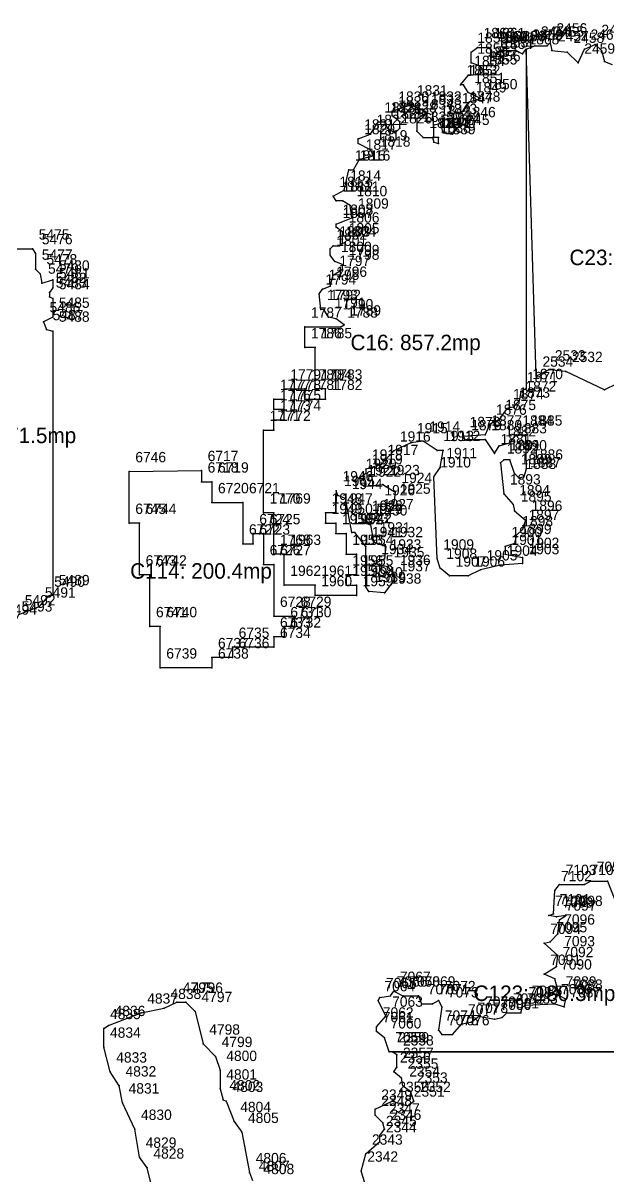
# Model space of a CAD drawing. Header units: metres. Extents: x 390529 to 391464, y 585067 to 585881.
# Drawn here: x 390644.3 to 390700.9, y 585617.5 to 585729.1 of the extents above; entities that cross this region are included whole.
import ezdxf
from ezdxf.enums import TextEntityAlignment as Align

# ---------------------------------------------------------------- set-up
doc = ezdxf.new("R2010")
doc.units = ezdxf.units.M
for name, color, linetype in [('1CC', 1, 'Continuous'), ('NUMERE_PCT', 2, 'Continuous'), ('TEXTE', 7, 'Continuous'), ('VARFURI', 4, 'Continuous')]:
    doc.layers.add(name, color=color, linetype=linetype)

msp = doc.modelspace()

# ---------------------------------------------------------------- linework, layer by layer
at = {"layer": '1CC', "color": 1}
for points in [[(390701.741, 585694.155), (390700.541, 585693.555), (390696.791, 585695.355), (390695.141, 585695.505), (390693.941, 585694.905), (390692.95, 585726.555), (390692.95, 585726.555), (390693.791, 585726.855), (390694.991, 585726.855), (390695.291, 585727.155), (390695.441, 585726.405), (390696.941, 585726.255), (390697.991, 585725.205), (390698.591, 585726.555), (390699.641, 585727.005), (390700.241, 585726.405), (390700.541, 585725.355), (390701.291, 585725.055)], [(390703.841, 585629.5), (390679.691, 585629.505), (390679.241, 585630.855), (390678.491, 585631.455), (390678.491, 585631.905), (390679.391, 585632.955), (390678.641, 585634.455), (390678.791, 585634.755), (390679.841, 585634.905), (390680.141, 585635.355), (390681.041, 585634.905), (390682.541, 585634.905), (390682.841, 585634.155), (390683.891, 585634.155), (390684.491, 585634.455), (390684.791, 585633.855), (390684.491, 585631.605), (390684.791, 585631.155), (390685.841, 585631.155), (390686.741, 585632.205), (390687.641, 585632.355), (390688.391, 585632.955), (390689.891, 585632.655), (390690.641, 585632.805), (390691.091, 585633.255), (390692.441, 585633.255), (390692.591, 585633.855), (390692.891, 585634.005), (390695.741, 585634.155), (390696.641, 585633.855), (390696.791, 585634.605), (390696.191, 585634.905), (390695.741, 585636.555), (390694.691, 585637.005), (390695.891, 585637.755), (390696.041, 585638.805), (390694.691, 585640.005), (390695.291, 585640.155), (390696.041, 585640.905), (390696.191, 585642.255), (390696.791, 585642.705), (390695.891, 585642.555), (390695.141, 585642.705), (390695.591, 585642.855), (390695.741, 585645.105), (390696.191, 585645.705), (390698.591, 585645.705), (390699.191, 585646.005), (390699.191, 585646.005), (390700.841, 585646.005), (390702.191, 585642.555)], [(390657.041, 585615.255), (390656.291, 585618.255), (390655.541, 585619.305), (390655.091, 585622.005), (390653.891, 585624.555), (390653.591, 585626.205), (390652.691, 585627.555), (390652.091, 585629.955), (390652.091, 585631.755), (390652.541, 585632.055), (390655.691, 585633.255), (390657.941, 585633.705), (390659.141, 585634.305), (390659.141, 585634.305), (390660.041, 585634.305), (390660.941, 585633.405), (390661.691, 585630.255), (390662.891, 585629.055), (390663.341, 585627.705), (390663.341, 585625.905), (390663.641, 585624.855), (390663.941, 585624.705), (390664.691, 585622.755), (390665.441, 585621.705), (390666.191, 585617.805), (390666.491, 585617.055)], [(390678.341, 585613.605), (390676.991, 585617.955), (390677.441, 585619.605), (390678.791, 585620.805), (390678.791, 585621.405), (390679.241, 585622.005), (390679.091, 585622.605), (390678.341, 585623.355), (390678.341, 585623.955), (390679.991, 585624.705), (390681.491, 585624.255), (390682.091, 585624.705), (390681.791, 585625.605), (390681.041, 585626.205), (390680.891, 585626.955), (390680.141, 585627.555), (390680.441, 585628.005), (390680.441, 585629.205), (390679.991, 585629.5), (390703.841, 585629.5)]]:
    msp.add_lwpolyline(points, dxfattribs=at)
for points in [[(390668.54, 585677.657), (390668.54, 585681.657), (390667.54, 585681.657), (390667.54, 585689.657), (390668.54, 585689.657), (390668.54, 585690.657), (390669.54, 585690.657), (390669.54, 585691.657), (390668.54, 585691.657), (390668.54, 585692.657), (390669.54, 585692.657), (390669.54, 585693.657), (390671.54, 585693.657), (390671.54, 585692.657), (390673.54, 585692.657), (390673.54, 585693.657), (390672.54, 585693.657), (390672.54, 585697.657), (390671.54, 585697.657), (390671.54, 585699.657), (390675.041, 585699.657), (390675.341, 585699.855), (390674.591, 585700.455), (390673.841, 585700.605), (390673.391, 585701.355), (390673.091, 585701.355), (390672.941, 585702.855), (390673.241, 585703.305), (390673.991, 585703.605), (390674.291, 585704.655), (390675.191, 585705.255), (390675.191, 585705.705), (390674.441, 585706.005), (390673.991, 585706.605), (390673.991, 585707.205), (390674.291, 585707.505), (390674.891, 585707.505), (390675.191, 585707.805), (390675.191, 585708.855), (390674.591, 585709.305), (390674.591, 585709.605), (390676.091, 585710.205), (390675.941, 585711.405), (390675.191, 585711.855), (390674.591, 585711.855), (390674.291, 585712.305), (390675.341, 585712.905), (390675.791, 585714.855), (390676.241, 585714.855), (390676.841, 585715.905), (390678.191, 585716.205), (390677.891, 585716.805), (390676.691, 585717.405), (390676.691, 585717.855), (390677.891, 585718.305), (390678.641, 585719.505), (390679.241, 585719.505), (390679.541, 585718.905), (390680.291, 585718.455), (390680.741, 585718.905), (390680.741, 585719.505), (390679.991, 585720.105), (390679.991, 585720.555), (390681.791, 585721.155), (390683.141, 585720.555), (390683.141, 585720.255), (390682.391, 585719.805), (390682.391, 585718.605), (390682.991, 585718.005), (390683.891, 585718.005), (390684.041, 585717.555), (390684.491, 585717.405), (390684.491, 585718.005), (390684.041, 585718.005), (390684.041, 585719.205), (390684.641, 585719.355), (390684.941, 585718.455), (390685.841, 585718.305), (390686.441, 585719.055), (390686.141, 585720.405), (390686.891, 585720.555), (390687.491, 585721.455), (390688.541, 585721.755), (390687.341, 585722.355), (390686.891, 585723.105), (390686.591, 585723.105), (390687.341, 585724.005), (390688.541, 585724.155), (390688.841, 585724.455), (390688.541, 585724.905), (390687.641, 585725.205), (390687.641, 585726.255), (390688.241, 585726.705), (390689.291, 585726.705), (390689.591, 585726.405), (390689.591, 585725.805), (390690.041, 585725.655), (390690.191, 585726.255), (390690.491, 585726.405), (390691.991, 585726.405), (390692.591, 585726.105), (390692.95, 585726.555), (390692.95, 585693.705), (390692.441, 585693.405), (390692.291, 585692.505), (390691.691, 585691.905), (390691.091, 585691.755), (390690.341, 585690.705), (390689.441, 585690.255), (390688.991, 585689.205), (390686.891, 585689.055), (390687.041, 585688.755), (390688.991, 585688.755), (390689.891, 585687.405), (390690.341, 585688.155), (390691.391, 585688.455), (390691.991, 585689.205), (390692.891, 585689.205), (390692.95, 585685.905), (390692.741, 585685.155), (390692.291, 585685.005), (390691.841, 585685.455), (390691.391, 585686.805), (390690.791, 585686.805), (390690.491, 585686.505), (390690.791, 585683.505), (390691.691, 585682.455), (390691.841, 585681.855), (390692.891, 585680.955), (390692.591, 585680.055), (390691.991, 585679.455), (390691.841, 585678.705), (390690.941, 585678.405), (390690.941, 585677.655), (390692.591, 585677.355), (390692.591, 585676.755), (390690.491, 585676.605), (390688.541, 585676.155), (390687.341, 585675.555), (390685.541, 585675.555), (390684.641, 585676.305), (390684.341, 585677.205), (390684.041, 585685.155), (390684.641, 585686.055), (390684.941, 585687.705), (390684.341, 585687.705), (390682.991, 585688.605), (390681.791, 585688.455), (390680.141, 585687.657), (390678.941, 585686.355), (390677.441, 585685.905), (390677.441, 585685.455), (390676.841, 585685.005), (390676.991, 585684.405), (390677.291, 585684.255), (390679.091, 585684.405), (390680.291, 585683.655), (390680.141, 585682.605), (390678.641, 585682.455), (390678.491, 585681.105), (390677.441, 585680.955), (390677.441, 585680.655), (390677.891, 585680.505), (390678.191, 585678.855), (390679.391, 585678.405), (390679.241, 585677.205), (390678.341, 585676.755), (390679.541, 585676.455), (390680.141, 585675.705), (390680.141, 585675.105), (390679.241, 585673.905), (390677.741, 585674.055), (390677.441, 585674.505), (390677.441, 585678.405), (390676.391, 585679.755), (390676.091, 585679.755), (390675.491, 585683.055), (390674.741, 585683.355), (390674.591, 585683.805), (390674.54, 585681.657), (390673.54, 585681.657), (390673.54, 585680.657), (390674.54, 585680.657), (390674.54, 585679.657), (390675.54, 585679.657), (390675.54, 585677.657), (390676.54, 585677.657), (390676.54, 585675.657), (390675.54, 585675.657), (390675.54, 585674.657), (390676.54, 585674.657), (390676.54, 585673.657), (390672.54, 585673.657), (390672.54, 585674.657), (390669.54, 585674.657), (390669.54, 585677.657), (390668.54, 585677.657)], [(390639.15, 585707.205), (390645.191, 585707.205), (390645.491, 585706.755), (390645.491, 585705.255), (390645.941, 585704.805), (390646.091, 585703.905), (390647.141, 585704.205), (390647.141, 585703.455), (390646.841, 585703.005), (390646.841, 585702.555), (390647.141, 585702.405), (390647.141, 585700.605), (390646.241, 585700.155), (390646.541, 585699.405), (390647.141, 585699.255), (390647.141, 585673.755), (390646.691, 585673.605), (390645.791, 585672.555), (390643.841, 585671.805), (390643.541, 585671.205), (390642.041, 585670.905), (390640.691, 585669.855), (390639.641, 585669.555), (390639.15, 585707.205)], [(390661.54, 585685.771), (390661.54, 585684.657), (390662.54, 585684.657), (390662.54, 585682.657), (390665.54, 585682.657), (390665.54, 585678.657), (390666.54, 585678.657), (390666.54, 585679.657), (390667.54, 585679.657), (390667.54, 585676.657), (390668.54, 585676.657), (390668.54, 585671.657), (390670.54, 585671.657), (390670.54, 585670.657), (390669.54, 585670.657), (390669.54, 585669.657), (390668.54, 585669.657), (390668.54, 585668.657), (390664.54, 585668.657), (390664.54, 585667.657), (390662.54, 585667.657), (390662.54, 585666.657), (390657.54, 585666.657), (390657.54, 585670.657), (390656.54, 585670.657), (390656.54, 585675.657), (390655.54, 585675.657), (390655.54, 585680.657), (390654.54, 585680.657), (390654.54, 585685.657), (390661.54, 585685.771)]]:
    msp.add_lwpolyline(points, close=True, dxfattribs=at)
at = {"layer": 'VARFURI', "color": 4}
for p in [(390693.791, 585726.855), (390694.991, 585726.855), (390695.291, 585727.155), (390699.641, 585727.005), (390687.641, 585726.255), (390688.241, 585726.705), (390689.291, 585726.705), (390689.591, 585726.405), (390689.591, 585725.805), (390690.191, 585726.255), (390690.491, 585726.405), (390691.991, 585726.405), (390692.591, 585726.105), (390692.95, 585726.555), (390692.95, 585726.555), (390695.441, 585726.405), (390696.941, 585726.255), (390698.591, 585726.555), (390700.241, 585726.405), (390687.641, 585725.205), (390688.541, 585724.905), (390690.041, 585725.655), (390697.991, 585725.205), (390700.541, 585725.355), (390687.341, 585724.005), (390688.541, 585724.155), (390688.841, 585724.455), (390686.591, 585723.105), (390686.891, 585723.105), (390687.341, 585722.355), (390687.491, 585721.455), (390688.541, 585721.755), (390679.991, 585720.555), (390681.791, 585721.155), (390683.141, 585720.555), (390683.141, 585720.255), (390686.141, 585720.405), (390686.891, 585720.555), (390678.641, 585719.505), (390679.241, 585719.505), (390679.991, 585720.105), (390680.741, 585719.505), (390682.391, 585719.805), (390684.041, 585719.205), (390684.641, 585719.355), (390686.441, 585719.055), (390677.891, 585718.305), (390679.541, 585718.905), (390680.291, 585718.455), (390680.741, 585718.905), (390682.391, 585718.605), (390682.991, 585718.005), (390683.891, 585718.005), (390684.041, 585718.005), (390684.491, 585718.005), (390684.941, 585718.455), (390685.841, 585718.305), (390676.691, 585717.855), (390676.691, 585717.405), (390684.041, 585717.555), (390684.491, 585717.405), (390676.841, 585715.905), (390677.891, 585716.805), (390678.191, 585716.205), (390675.791, 585714.855), (390676.241, 585714.855), (390675.341, 585712.905), (390674.291, 585712.305), (390674.591, 585711.855), (390675.191, 585711.855), (390675.941, 585711.405), (390676.091, 585710.205), (390674.591, 585709.605), (390674.591, 585709.305), (390675.191, 585708.855), (390645.191, 585707.205), (390673.991, 585707.205), (390674.291, 585707.505), (390674.891, 585707.505), (390675.191, 585707.805), (390645.491, 585706.755), (390673.991, 585706.605), (390674.441, 585706.005), (390675.191, 585705.705), (390645.491, 585705.255), (390645.941, 585704.805), (390674.291, 585704.655), (390675.191, 585705.255), (390646.091, 585703.905), (390647.141, 585704.205), (390647.141, 585703.455), (390673.991, 585703.605), (390646.841, 585703.005), (390646.841, 585702.555), (390647.141, 585702.405), (390672.941, 585702.855), (390673.241, 585703.305), (390673.091, 585701.355), (390673.391, 585701.355), (390646.241, 585700.155), (390647.141, 585700.605), (390673.841, 585700.605), (390674.591, 585700.455), (390646.541, 585699.405), (390647.141, 585699.255), (390671.54, 585699.657), (390675.041, 585699.657), (390675.341, 585699.855), (390671.54, 585697.657), (390672.54, 585697.657), (390693.941, 585694.905), (390695.141, 585695.505), (390696.791, 585695.355), (390669.54, 585693.657), (390671.54, 585693.657), (390672.54, 585693.657), (390673.54, 585693.657), (390692.441, 585693.405), (390692.95, 585693.705), (390700.541, 585693.555), (390668.54, 585692.657), (390669.54, 585692.657), (390671.54, 585692.657), (390673.54, 585692.657), (390692.291, 585692.505), (390668.54, 585691.657), (390669.54, 585691.657), (390691.091, 585691.755), (390691.691, 585691.905), (390668.54, 585690.657), (390669.54, 585690.657), (390689.441, 585690.255), (390690.341, 585690.705), (390667.54, 585689.657), (390668.54, 585689.657), (390686.891, 585689.055), (390688.991, 585689.205), (390691.991, 585689.205), (390692.891, 585689.205), (390681.791, 585688.455), (390682.991, 585688.605), (390687.041, 585688.755), (390688.991, 585688.755), (390690.341, 585688.155), (390691.391, 585688.455), (390680.141, 585687.657), (390684.341, 585687.705), (390684.941, 585687.705), (390689.891, 585687.405), (390690.791, 585686.805), (390691.391, 585686.805), (390654.54, 585685.657), (390661.54, 585685.771), (390677.441, 585685.905), (390678.941, 585686.355), (390684.641, 585686.055), (390690.491, 585686.505), (390692.95, 585685.905), (390661.54, 585684.657), (390662.54, 585684.657), (390676.841, 585685.005), (390677.441, 585685.455), (390684.041, 585685.155), (390691.841, 585685.455), (390692.291, 585685.005), (390692.741, 585685.155), (390674.591, 585683.805), (390674.741, 585683.355), (390676.991, 585684.405), (390677.291, 585684.255), (390679.091, 585684.405), (390680.291, 585683.655), (390690.791, 585683.505), (390662.54, 585682.657), (390665.54, 585682.657), (390675.491, 585683.055), (390678.641, 585682.455), (390680.141, 585682.605), (390691.691, 585682.455), (390667.54, 585681.657), (390668.54, 585681.657), (390673.54, 585681.657), (390674.54, 585681.657), (390678.491, 585681.105), (390691.841, 585681.855), (390654.54, 585680.657), (390655.54, 585680.657), (390673.54, 585680.657), (390674.54, 585680.657), (390677.441, 585680.955), (390677.441, 585680.655), (390677.891, 585680.505), (390692.591, 585680.055), (390692.891, 585680.955), (390666.54, 585679.657), (390667.54, 585679.657), (390674.54, 585679.657), (390675.54, 585679.657), (390676.091, 585679.755), (390676.391, 585679.755), (390691.991, 585679.455), (390665.54, 585678.657), (390666.54, 585678.657), (390677.441, 585678.405), (390678.191, 585678.855), (390679.391, 585678.405), (390690.941, 585678.405), (390691.841, 585678.705), (390667.54, 585676.657), (390668.54, 585677.657), (390668.54, 585676.657), (390669.54, 585677.657), (390675.54, 585677.657), (390676.54, 585677.657), (390678.341, 585676.755), (390679.241, 585677.205), (390684.341, 585677.205), (390690.941, 585677.655), (390692.591, 585677.355), (390692.591, 585676.755), (390655.54, 585675.657), (390656.54, 585675.657), (390675.54, 585675.657), (390676.54, 585675.657), (390679.541, 585676.455), (390680.141, 585675.705), (390684.641, 585676.305), (390685.541, 585675.555), (390687.341, 585675.555), (390688.541, 585676.155), (390690.491, 585676.605), (390669.54, 585674.657), (390672.54, 585674.657), (390675.54, 585674.657), (390676.54, 585674.657), (390677.441, 585674.505), (390680.141, 585675.105), (390646.691, 585673.605), (390647.141, 585673.755), (390672.54, 585673.657), (390676.54, 585673.657), (390677.741, 585674.055), (390679.241, 585673.905), (390645.791, 585672.555), (390668.54, 585671.657), (390670.54, 585671.657), (390656.54, 585670.657), (390657.54, 585670.657), (390669.54, 585670.657), (390670.54, 585670.657), (390668.54, 585669.657), (390669.54, 585669.657), (390664.54, 585668.657), (390668.54, 585668.657), (390657.54, 585666.657), (390662.54, 585667.657), (390662.54, 585666.657), (390664.54, 585667.657), (390696.191, 585645.705), (390698.591, 585645.705), (390699.191, 585646.005), (390700.841, 585646.005), (390695.741, 585645.105), (390695.141, 585642.705), (390695.591, 585642.855), (390695.891, 585642.555), (390696.191, 585642.255), (390696.791, 585642.705), (390694.691, 585640.005), (390695.291, 585640.155), (390696.041, 585640.905), (390696.041, 585638.805), (390695.891, 585637.755), (390694.691, 585637.005), (390695.741, 585636.555), (390680.141, 585635.355), (390659.141, 585634.305), (390660.041, 585634.305), (390678.641, 585634.455), (390678.791, 585634.755), (390679.841, 585634.905), (390681.041, 585634.905), (390682.541, 585634.905), (390684.491, 585634.455), (390696.191, 585634.905), (390696.791, 585634.605), (390655.691, 585633.255), (390657.941, 585633.705), (390660.941, 585633.405), (390682.841, 585634.155), (390683.891, 585634.155), (390684.791, 585633.855), (390691.091, 585633.255), (390692.441, 585633.255), (390692.591, 585633.855), (390692.891, 585634.005), (390695.741, 585634.155), (390696.641, 585633.855), (390652.541, 585632.055), (390679.391, 585632.955), (390686.741, 585632.205), (390687.641, 585632.355), (390688.391, 585632.955), (390689.891, 585632.655), (390690.641, 585632.805), (390652.091, 585631.755), (390678.491, 585631.905), (390678.491, 585631.455), (390684.491, 585631.605), (390684.791, 585631.155), (390685.841, 585631.155), (390652.091, 585629.955), (390661.691, 585630.255), (390679.241, 585630.855), (390662.891, 585629.055), (390679.691, 585629.505), (390679.991, 585629.5), (390680.441, 585629.205), (390652.691, 585627.555), (390663.341, 585627.705), (390680.141, 585627.555), (390680.441, 585628.005), (390680.891, 585626.955), (390653.591, 585626.205), (390663.341, 585625.905), (390681.041, 585626.205), (390681.791, 585625.605), (390653.891, 585624.555), (390663.641, 585624.855), (390663.941, 585624.705), (390679.991, 585624.705), (390681.491, 585624.255), (390682.091, 585624.705), (390678.341, 585623.955), (390678.341, 585623.355), (390655.091, 585622.005), (390664.691, 585622.755), (390679.091, 585622.605), (390679.241, 585622.005), (390665.441, 585621.705), (390678.791, 585621.405), (390678.791, 585620.805), (390655.541, 585619.305), (390677.441, 585619.605), (390656.291, 585618.255), (390666.191, 585617.805), (390676.991, 585617.955)]:
    msp.add_point(p, dxfattribs=at)

# ---------------------------------------------------------------- texts
at = {"layer": 'NUMERE_PCT', "color": 2}
for s, p in [('1859', (390688.241, 585726.855)), ('1860', (390688.841, 585727.305)), ('1861', (390689.891, 585727.305)), ('1862', (390690.191, 585727.005)), ('1865', (390690.791, 585726.855)), ('1866', (390691.091, 585727.005)), ('1867', (390692.591, 585727.005)), ('1868', (390693.191, 585726.705)), ('2453', (390693.55, 585727.155)), ('1869', (390693.55, 585727.155)), ('2454', (390694.391, 585727.455)), ('2455', (390695.591, 585727.455)), ('2456', (390695.891, 585727.755)), ('2457', (390696.041, 585727.005)), ('2458', (390697.541, 585726.855)), ('2460', (390699.191, 585727.155)), ('2461', (390700.241, 585727.605)), ('1858', (390688.241, 585725.805)), ('1863', (390690.191, 585726.405)), ('1864', (390690.641, 585726.255)), ('2459', (390698.591, 585725.805)), ('1854', (390687.941, 585724.605)), ('1857', (390689.141, 585725.505)), ('1855', (390689.141, 585724.755)), ('1856', (390689.441, 585725.055)), ('1853', (390687.191, 585723.705)), ('1852', (390687.491, 585723.705)), ('1851', (390687.941, 585722.955)), ('1850', (390689.141, 585722.355)), ('1830', (390680.591, 585721.155)), ('1831', (390682.391, 585721.755)), ('1832', (390683.741, 585721.155)), ('1848', (390687.491, 585721.155)), ('1849', (390688.091, 585722.055)), ('1823', (390679.241, 585720.105)), ('1824', (390679.841, 585720.105)), ('1829', (390680.591, 585720.705)), ('1828', (390681.341, 585720.105)), ('1834', (390682.991, 585720.405)), ('1833', (390683.741, 585720.855)), ('1843', (390685.241, 585719.955)), ('1847', (390686.741, 585721.005)), ('1822', (390678.491, 585718.905)), ('1825', (390680.141, 585719.505)), ('1826', (390680.891, 585719.055)), ('1827', (390681.341, 585719.505)), ('1835', (390682.991, 585719.205)), ('1842', (390684.641, 585719.805)), ('1844', (390685.541, 585719.055)), ('1845', (390686.441, 585718.905)), ('1846', (390687.041, 585719.655)), ('1821', (390677.291, 585718.455)), ('1820', (390677.291, 585718.005)), ('1836', (390683.591, 585718.605)), ('1837', (390684.491, 585718.605)), ('1841', (390684.641, 585718.605)), ('1838', (390684.641, 585718.155)), ('1840', (390685.091, 585718.605)), ('1839', (390685.091, 585718.005)), ('1819', (390678.491, 585717.405)), ('1818', (390678.791, 585716.805)), ('1817', (390677.441, 585716.505)), ('1815', (390676.391, 585715.455)), ('1816', (390676.841, 585715.455)), ('1814', (390675.941, 585713.505)), ('1813', (390674.891, 585712.905)), ('1812', (390675.191, 585712.455)), ('1811', (390675.791, 585712.455)), ('1810', (390676.541, 585712.005)), ('1808', (390675.191, 585710.205)), ('1809', (390676.691, 585710.805)), ('1807', (390675.191, 585709.905)), ('1806', (390675.791, 585709.455)), ('5475', (390645.791, 585707.805)), ('1802', (390674.591, 585707.805)), ('1803', (390674.891, 585708.105)), ('1804', (390675.491, 585708.105)), ('1805', (390675.791, 585708.405)), ('5476', (390646.091, 585707.355)), ('1801', (390674.591, 585707.205)), ('1800', (390675.041, 585706.605)), ('5477', (390646.091, 585705.855)), ('1799', (390675.791, 585706.305)), ('1798', (390675.791, 585705.855)), ('5478', (390646.541, 585705.405)), ('5479', (390646.691, 585704.505)), ('5480', (390647.741, 585704.805)), ('1797', (390674.891, 585705.255)), ('5482', (390647.441, 585703.605)), ('5481', (390647.741, 585704.055)), ('1794', (390673.541, 585703.455)), ('1795', (390673.841, 585703.905)), ('1796', (390674.591, 585704.205)), ('5483', (390647.441, 585703.155)), ('5484', (390647.741, 585703.005)), ('5485', (390647.741, 585701.205)), ('1793', (390673.691, 585701.955)), ('1792', (390673.991, 585701.955)), ('1791', (390674.441, 585701.205)), ('1790', (390675.191, 585701.055)), ('5486', (390646.841, 585700.755)), ('5487', (390647.141, 585700.005)), ('1787', (390672.14, 585700.257)), ('1788', (390675.641, 585700.257)), ('1789', (390675.941, 585700.455)), ('5488', (390647.741, 585699.855)), ('1786', (390672.14, 585698.257)), ('1785', (390673.14, 585698.257)), ('2534', (390694.541, 585695.505)), ('2533', (390695.741, 585696.105)), ('2532', (390697.391, 585695.955)), ('1870', (390693.55, 585694.305)), ('1777', (390669.14, 585693.257)), ('1779', (390670.14, 585694.257)), ('1778', (390670.14, 585693.257)), ('1780', (390672.14, 585694.257)), ('1781', (390672.14, 585693.257)), ('1784', (390673.14, 585694.257)), ('1783', (390674.14, 585694.257)), ('1782', (390674.14, 585693.257)), ('1871', (390693.041, 585694.005)), ('1776', (390669.14, 585692.257)), ('1775', (390670.14, 585692.257)), ('1874', (390691.691, 585692.355)), ('1873', (390692.291, 585692.505)), ('1872', (390692.891, 585693.105)), ('1773', (390669.14, 585691.257)), ('1774', (390670.14, 585691.257)), ('1875', (390690.941, 585691.305)), ('1771', (390668.14, 585690.257)), ('1772', (390669.14, 585690.257)), ('1876', (390690.041, 585690.855)), ('1915', (390682.391, 585689.055)), ('1914', (390683.591, 585689.205)), ('1878', (390687.491, 585689.655)), ('1879', (390687.641, 585689.355)), ('1877', (390689.591, 585689.805)), ('1880', (390689.591, 585689.355)), ('1882', (390690.941, 585688.755)), ('1883', (390691.991, 585689.055)), ('1884', (390692.591, 585689.805)), ('1885', (390693.491, 585689.805)), ('1916', (390680.741, 585688.257)), ('1913', (390684.941, 585688.305)), ('1912', (390685.541, 585688.305)), ('1881', (390690.491, 585688.005)), ('1918', (390678.041, 585686.505)), ('1917', (390679.541, 585686.955)), ('1911', (390685.241, 585686.655)), ('1892', (390691.091, 585687.105)), ('1891', (390691.391, 585687.405)), ('1890', (390691.991, 585687.405)), ('1886', (390693.55, 585686.505)), ('6746', (390655.14, 585686.257)), ('6717', (390662.14, 585686.371)), ('1920', (390677.441, 585685.605)), ('1919', (390678.041, 585686.055)), ('1910', (390684.641, 585685.755)), ('1889', (390692.441, 585686.055)), ('1888', (390692.891, 585685.605)), ('1887', (390693.341, 585685.755)), ('6718', (390662.14, 585685.257)), ('6719', (390663.14, 585685.257)), ('1946', (390675.191, 585684.405)), ('1921', (390677.591, 585685.005)), ('1922', (390677.891, 585684.855)), ('1923', (390679.691, 585685.005)), ('1924', (390680.891, 585684.255)), ('6720', (390663.14, 585683.257)), ('6721', (390666.14, 585683.257)), ('1945', (390675.341, 585683.955)), ('1944', (390676.091, 585683.655)), ('1925', (390680.741, 585683.205)), ('1893', (390691.391, 585684.105)), ('1770', (390668.14, 585682.257)), ('1769', (390669.14, 585682.257)), ('1948', (390674.14, 585682.257)), ('1947', (390675.14, 585682.257)), ('1926', (390679.241, 585683.055)), ('1894', (390692.291, 585683.055)), ('1895', (390692.441, 585682.455)), ('6745', (390655.14, 585681.257)), ('6744', (390656.14, 585681.257)), ('1949', (390674.14, 585681.257)), ('1950', (390675.14, 585681.257)), ('1928', (390678.041, 585681.555)), ('1929', (390678.041, 585681.255)), ('1930', (390678.491, 585681.105)), ('1927', (390679.091, 585681.705)), ('1896', (390693.491, 585681.555)), ('6724', (390667.14, 585680.257)), ('6725', (390668.14, 585680.257)), ('1951', (390675.14, 585680.257)), ('1952', (390676.14, 585680.257)), ('1943', (390676.691, 585680.355)), ('1942', (390676.991, 585680.355)), ('1898', (390692.591, 585680.055)), ('1897', (390693.191, 585680.655)), ('6722', (390666.14, 585679.257)), ('6723', (390667.14, 585679.257)), ('1941', (390678.041, 585679.005)), ('1931', (390678.791, 585679.455)), ('1932', (390679.991, 585679.005)), ('1900', (390691.541, 585679.005)), ('1899', (390692.441, 585679.305)), ('1768', (390669.14, 585678.257)), ('1963', (390670.14, 585678.257)), ('1953', (390676.14, 585678.257)), ('1954', (390677.14, 585678.257)), ('1933', (390679.841, 585677.805)), ('1909', (390684.941, 585677.805)), ('1901', (390691.541, 585678.255)), ('1902', (390693.191, 585677.955)), ('6726', (390668.14, 585677.257)), ('6727', (390669.14, 585677.257)), ('1934', (390678.941, 585677.355)), ('1935', (390680.141, 585677.055)), ('1908', (390685.241, 585676.905)), ('1905', (390689.141, 585676.755)), ('1904', (390691.091, 585677.205)), ('1903', (390693.191, 585677.355)), ('6743', (390656.14, 585676.257)), ('6742', (390657.14, 585676.257)), ('1956', (390676.14, 585676.257)), ('1955', (390677.14, 585676.257)), ('1936', (390680.741, 585676.305)), ('1937', (390680.741, 585675.705)), ('1907', (390686.141, 585676.155)), ('1906', (390687.941, 585676.155)), ('5490', (390647.291, 585674.205)), ('5489', (390647.741, 585674.355)), ('1962', (390670.14, 585675.257)), ('1961', (390673.14, 585675.257)), ('1960', (390673.14, 585674.257)), ('1957', (390676.14, 585675.257)), ('1958', (390677.14, 585675.257)), ('1959', (390677.14, 585674.257)), ('1940', (390678.041, 585675.105)), ('1939', (390678.341, 585674.655)), ('1938', (390679.841, 585674.505)), ('5491', (390646.391, 585673.155)), ('5492', (390644.441, 585672.405)), ('6728', (390669.14, 585672.257)), ('6729', (390671.14, 585672.257)), ('5494', (390642.641, 585671.505)), ('5493', (390644.141, 585671.805)), ('6741', (390657.14, 585671.257)), ('6740', (390658.14, 585671.257)), ('6731', (390670.14, 585671.257)), ('6730', (390671.14, 585671.257)), ('6733', (390669.14, 585670.257)), ('6732', (390670.14, 585670.257)), ('6735', (390665.14, 585669.257)), ('6734', (390669.14, 585669.257)), ('6737', (390663.14, 585668.257)), ('6736', (390665.14, 585668.257)), ('6739', (390658.14, 585667.257)), ('6738', (390663.14, 585667.257)), ('7052', (390699.791, 585646.605)), ('7102', (390696.341, 585645.705)), ('7103', (390696.791, 585646.305)), ('7104', (390699.191, 585646.305)), ('7100', (390695.741, 585643.305)), ('7101', (390696.191, 585643.455)), ('7099', (390696.491, 585643.155)), ('7098', (390697.391, 585643.305)), ('7097', (390696.791, 585642.855)), ('7095', (390695.891, 585640.755)), ('7096', (390696.641, 585641.505)), ('7094', (390695.291, 585640.605)), ('7093', (390696.641, 585639.405)), ('7091', (390695.291, 585637.605)), ('7092', (390696.491, 585638.355)), ('7090', (390696.341, 585637.155)), ('7065', (390679.391, 585635.355)), ('7066', (390680.441, 585635.505)), ('7067', (390680.741, 585635.955)), ('7068', (390681.641, 585635.505)), ('7069', (390683.141, 585635.505)), ('7089', (390696.791, 585635.505)), ('7088', (390697.391, 585635.205)), ('4838', (390658.541, 585634.305)), ('4795', (390659.741, 585634.905)), ('4796', (390660.641, 585634.905)), ('7064', (390679.241, 585635.055)), ('7070', (390683.441, 585634.755)), ('7071', (390684.491, 585634.755)), ('7072', (390685.091, 585635.055)), ('7073', (390685.391, 585634.455)), ('7084', (390693.191, 585634.455)), ('7085', (390693.491, 585634.605)), ('7086', (390696.341, 585634.755)), ('7087', (390697.241, 585634.455)), ('4837', (390656.291, 585633.855)), ('4797', (390661.541, 585634.005)), ('7063', (390679.991, 585633.555)), ('7078', (390688.241, 585632.955)), ('7079', (390688.991, 585633.555)), ('7080', (390690.491, 585633.255)), ('7081', (390691.241, 585633.405)), ('7082', (390691.691, 585633.855)), ('7083', (390693.041, 585633.855)), ('4835', (390652.691, 585632.355)), ('4836', (390653.141, 585632.655)), ('7062', (390679.091, 585632.505)), ('7061', (390679.091, 585632.055)), ('7074', (390685.091, 585632.205)), ('7077', (390687.341, 585632.805)), ('4798', (390662.291, 585630.855)), ('7060', (390679.841, 585631.455)), ('7075', (390685.391, 585631.755)), ('7076', (390686.441, 585631.755)), ('4834', (390652.691, 585630.555)), ('4799', (390663.491, 585629.655)), ('7059', (390680.291, 585630.105)), ('2359', (390680.591, 585630.1)), ('2358', (390681.041, 585629.805)), ('2357', (390681.041, 585628.605)), ('4833', (390653.291, 585628.155)), ('4800', (390663.941, 585628.305)), ('2356', (390680.741, 585628.155)), ('2355', (390681.491, 585627.555)), ('4832', (390654.191, 585626.805)), ('4801', (390663.941, 585626.505)), ('2354', (390681.641, 585626.805)), ('4831', (390654.491, 585625.155)), ('4802', (390664.241, 585625.455)), ('4803', (390664.541, 585625.305)), ('2350', (390680.591, 585625.305)), ('2353', (390682.391, 585626.205)), ('2352', (390682.691, 585625.305)), ('2349', (390678.941, 585624.555)), ('2351', (390682.091, 585624.855)), ('4804', (390665.291, 585623.355)), ('2348', (390678.941, 585623.955)), ('2347', (390679.691, 585623.205)), ('4830', (390655.691, 585622.605)), ('4805', (390666.041, 585622.305)), ('2345', (390679.391, 585622.005)), ('2346', (390679.841, 585622.605)), ('2344', (390679.391, 585621.405)), ('4829', (390656.141, 585619.905)), ('2343', (390678.041, 585620.205)), ('4828', (390656.891, 585618.855)), ('2342', (390677.591, 585618.555)), ('4806', (390666.791, 585618.405)), ('4807', (390667.091, 585617.655)), ('4808', (390667.541, 585617.355))]:
    msp.add_text(s, height=1, dxfattribs=at).set_placement(p, align=Align.BOTTOM_LEFT)
at = {"layer": 'TEXTE', "color": 7}
for s, p in [('C23: 630.2mp', (390703.453, 585706.388)), ('C16: 857.2mp', (390682.264, 585698.154)), ('C80: 271.5mp', (390643.12, 585689.159)), ('C114: 200.4mp', (390661.495, 585676.041)), ('C123: 180.3mp', (390694.734, 585635.163))]:
    msp.add_text(s, height=1.5, dxfattribs=at).set_placement(p, align=Align.MIDDLE_CENTER)

doc.saveas('drawing.dxf')
